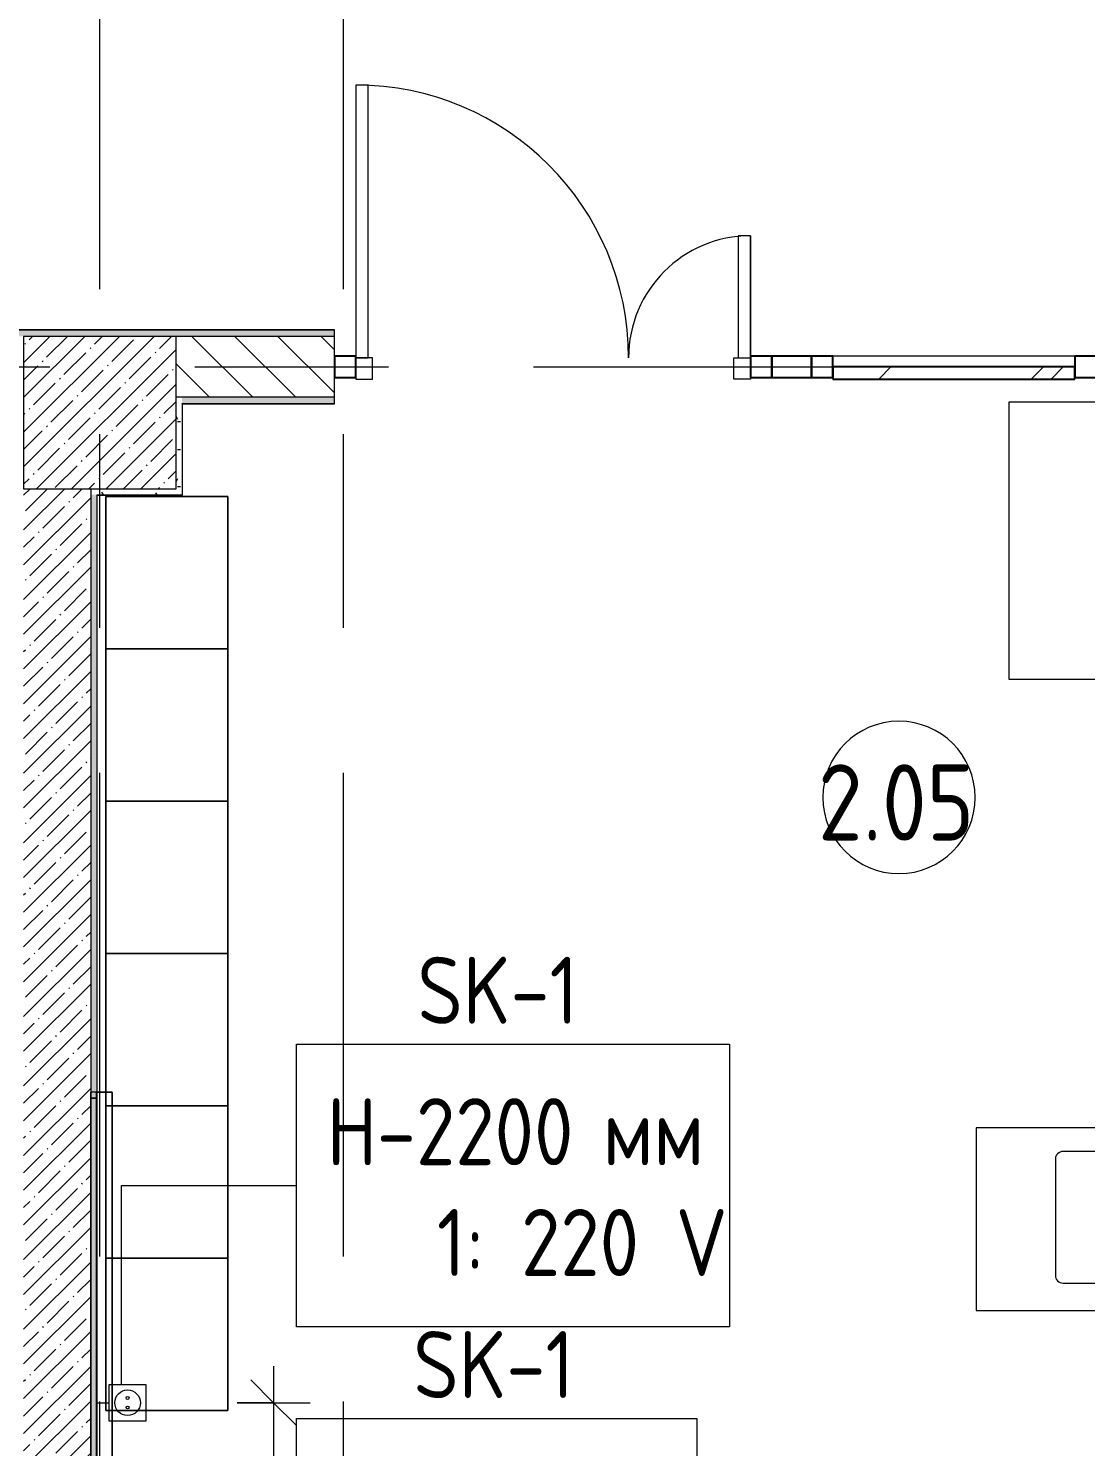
# Model space of a CAD drawing. Header units: millimetres. Extents: x 35147 to 231677, y -8553 to 29000.
# Drawn here: x 47425 to 50895, y 4256 to 8911 of the extents above; entities that cross this region are included whole.
import ezdxf

# ---------------------------------------------------------------- set-up
doc = ezdxf.new("R2010")
doc.units = ezdxf.units.MM
doc.linetypes.add('Осевая', pattern=[3175, 635, -476.25, 1587.5, -476.25])
for name, color, linetype, lineweight in [('A-ANNO-DIMS', 7, 'Continuous', 9), ('A-ANNO-DIMS-100', 7, 'Continuous', 9), ('A-AREA-IDEN', 7, 'Continuous', 9), ('A-DETL-GENF', 7, 'Continuous', 9), ('A-DOOR', 7, 'Continuous', 9), ('A-GLAZ-CURT', 7, 'Continuous', 9), ('A-GLAZ-CURT-1', 7, 'Continuous', 25), ('A-GLAZ-CWMG', 7, 'Continuous', 9), ('A-GLAZ-CWMG-1', 7, 'Continuous', 25), ('A-WALL', 7, 'Continuous', 9), ('E-ELEC-FIXT-IDEN', 7, 'Continuous', 9), ('I-FURN', 7, 'Continuous', 9), ('I-WALL', 7, 'Continuous', 9), ('S-COLS', 7, 'Continuous', 9), ('Оси-2', 7, 'Осевая', 9), ('Электрические приборы', 7, 'Continuous', 9)]:
    doc.layers.add(name, color=color, linetype=linetype, lineweight=lineweight)
for name, color, linetype, lineweight, true_color in [('A-WALL-1', 7, 'Continuous', 9, 0x3c3c3c), ('A-WALL-FNSH-1', 7, 'Continuous', 9, 0x3c3c3c), ('I-FURN-1', 7, 'Continuous', 9, 0xf0f0f0), ('Оси розеток', 7, 'Continuous', 9, 0xff1e23)]:
    doc.layers.add(name, color=color, linetype=linetype, lineweight=lineweight, true_color=true_color)
doc.styles.add('GOST Common', font='GOST_Common.ttf', dxfattribs={"width": 0.9, "height": 220})
doc.styles.add('GOST Common_1', font='GOST_Common.ttf', dxfattribs={"width": 0.9, "height": 250})
doc.styles.add('ISOCPEUR', font='isocpeur.ttf', dxfattribs={"width": 0.9, "height": 250})
doc.dimstyles.new('ISO-2_5_0_9К_БОЛЬШОЙ', dxfattribs={"dimscale": 304.8, "dimtxt": 248.995294, "dimasz": 0.492126, "dimexe": 0.393701, "dimexo": 0.984252, "dimgap": 0, "dimtad": 1, "dimdec": 0, "dimrnd": 10, "dimzin": 0, "dimdsep": 46, "dimtxsty": 'ISOCPEUR', "dimblk1": 'OBLIQUE', "dimblk2": 'OBLIQUE', "dimsah": 1, "dimcen": 0.09, "dimdle": 0.393701, "dimazin": 0, "dimtfac": 1, "dimtdec": 4, "dimtix": 1, "dimtmove": 0, "dimatfit": 3, "dimfxl": 1, "dimtvp": 1, "dimtolj": 1, "dimtzin": 0, "dimarcsym": 2})
pattern_1 = [(0, (0, 0), (121.92, 30.48), [10.058, -81.382, 10.058, -81.382, -487.68]), (0, (0, 0), (121.92, 30.48), [-182.88, 10.058, -172.822, 10.058, -81.382, -213.36]), (0, (0, 0), (121.92, 30.48), [-457.2, 10.058, -50.902, 10.058, -142.342]), (120, (45.72, 15.24), (-87.356454, 90.345817), [10.058, -81.382, 10.058, -81.382, -487.68]), (120, (45.72, 15.24), (-87.356454, 90.345817), [-182.88, 10.058, -172.822, 10.058, -81.382, -213.36]), (120, (45.72, 15.24), (-87.356454, 90.345817), [-457.2, 10.058, -50.902, 10.058, -142.342]), (240, (60.96, 76.2), (-34.563546, -120.825817), [10.058, -81.382, 10.058, -81.382, -487.68]), (240, (60.96, 76.2), (-34.563546, -120.825817), [-182.88, 10.058, -172.822, 10.058, -81.382, -213.36]), (240, (60.96, 76.2), (-34.563546, -120.825817), [-457.2, 10.058, -50.902, 10.058, -142.342])]

# ---------------------------------------------------------------- blocks, each defined once
blk = doc.blocks.new('BSC_Колонна _Прямоугольная - 500х500-V2-План размещения напольных электротехнических лючков и розеток 2 этажа в осях 12-23')
at = {"layer": 'S-COLS'}
h = blk.add_hatch(dxfattribs=at)
h.set_pattern_fill('FP_3', color=256, style=0, pattern_type=2)
h.set_pattern_definition([(45, (-47660, -7650), (-57.02463, 57.02463), []), (45, (-47602.975, -7650), (-57.02463, 57.02463), [100.806, -20.161, 3.353, -16.808])])
h.paths.add_polyline_path([(-250, -250), (250, -250), (250, 250), (-250, 250)])
for p, q in [((250, 250), (-250, 250)), ((-250, 250), (-250, -250)), ((250, -250), (250, 250)), ((-250, -250), (250, -250))]:
    blk.add_line(p, q, dxfattribs=at)
blk = doc.blocks.new('Стол базовый прямоугольный - 1_290-V83-План размещения напольных электротехнических лючков и розеток 2 этажа в осях 12-23')
at = {"layer": 'I-FURN-1'}
for p, q in [((-330, 455), (-617.5, 455)), ((-617.5, 455), (-617.5, -455)), ((617.5, -455), (617.5, 450.5)), ((-617.5, -455), (617.5, -455))]:
    blk.add_line(p, q, dxfattribs=at)
blk = doc.blocks.new('Стол базовый прямоугольный - 1_7а-25476368-План размещения напольных электротехнических лючков и розеток 2 этажа в осях 12-23')
at = {"layer": 'I-FURN-1'}
for p, q in [((250, 300), (-250, 300)), ((-250, 300), (-250, -300)), ((250, -300), (250, 300)), ((-250, -300), (250, -300))]:
    blk.add_line(p, q, dxfattribs=at)
blk = doc.blocks.new('Стул Breuer - 1_9а-V103-План размещения напольных электротехнических лючков и розеток 2 этажа в осях 12-23')
at = {"layer": 'I-FURN-1'}
for p, q in [((190.5, 241.3), (-190.5, 241.3)), ((-215.9, 215.9), (-215.9, 1)), ((215.9, 1), (215.9, 215.9)), ((-215.9, 1), (-215.9, -127)), ((215.9, -127), (215.9, 1)), ((-215.9, -176.2), (-215.9, -200.8)), ((203.2, -163.5), (-203.2, -163.5)), ((-190.5, -152.4), (190.5, -152.4)), ((215.9, -200.8), (215.9, -176.2)), ((-203.2, -213.5), (203.2, -213.5))]:
    blk.add_line(p, q, dxfattribs=at)
for centre, radius, start, end in [((-190.5, 215.9), 25.4, 90, 180), ((190.5, 215.9), 25.4, 60, 90), ((190.5, 215.9), 25.4, 45, 60), ((190.5, 215.9), 25.4, 0, 45), ((-190.5, -127), 25.4, 180, 270), ((190.5, -127), 25.4, 270, 360), ((-203.2, -176.2), 12.7, 90, 180), ((203.2, -176.2), 12.7, 360, 90), ((-203.5, -230.6), 15.1, 360, 180), ((-203.5, -230.6), 15.1, 180, 360), ((-203.2, -200.8), 12.7, 180, 270), ((203.7, -230.6), 15.1, 360, 180), ((203.7, -230.6), 15.1, 180, 360), ((203.2, -200.8), 12.7, 270, 360)]:
    blk.add_arc(centre, radius, start, end, dxfattribs=at)
blk = doc.blocks.new('Зеркало обычное - Доска-32858947-План размещения напольных электротехнических лючков и розеток 2 этажа в осях 12-23')
at = {"layer": 'I-FURN'}
h = blk.add_hatch(dxfattribs=at)
h.set_pattern_fill('FP_59', color=256, style=0, pattern_type=2)
h.set_pattern_definition([(45, (50, 50), (-199.9995, 0), [141.421, -141.421]), (45, (100, 50), (-199.9995, 0), [70.711, -212.132]), (45, (50, 100), (-199.9995, 0), [70.711, -212.132])])
h.paths.add_polyline_path([(-2005, 40), (2005, 40), (2005, 60), (-2005, 60)])
at = {"layer": 'I-FURN-1'}
for p, q in [((2025, 60), (-2025, 60)), ((-2025, 60), (-2025, 40)), ((2005, 60), (-2005, 60)), ((-2005, 60), (-2005, 40)), ((2005, 60), (-2005, 60)), ((-2005, 40), (-2005, 60)), ((2005, 40), (2005, 60)), ((2005, 60), (2005, 40)), ((2025, 40), (2025, 60)), ((-2025, 40), (2025, 40)), ((-2005, 40), (2005, 40)), ((-2005, 40), (2005, 40))]:
    blk.add_line(p, q, dxfattribs=at)
blk = doc.blocks.new('Блок Розеток и Выключателей - Блок Розеток и Выключателей_SK1-27362739-План размещения напольных электротехнических лючков и розеток 2 этажа в осях 12-23')
at = {"layer": 'A-DETL-GENF'}
for p, q in [((-60, -40), (60, -40)), ((-60, -160), (-60, -40)), ((60, -40), (60, -160)), ((60, -160), (-60, -160))]:
    blk.add_line(p, q, dxfattribs=at)
for centre, radius in [((0, -100), 42), ((-15.6, -100), 4.8), ((15.6, -100), 4.8)]:
    blk.add_circle(centre, radius, dxfattribs=at)
at = {"layer": 'Оси розеток'}
blk.add_line((0, 0), (0, -40), dxfattribs=at)
blk = doc.blocks.new('1_113 тумба - 1_113 тумба-V191-План размещения напольных электротехнических лючков и розеток 2 этажа в осях 12-23')
at = {"layer": 'I-FURN-1'}
for p, q in [((-400, 1500), (0, 1500)), ((-400, 0), (-400, 1500)), ((0, 1500), (-400, 1500)), ((-400, 1500), (-400, 1000)), ((-400, 1000), (-400, 1500)), ((-400, 1500), (0, 1500)), ((0, 1500), (0, 0)), ((0, 1000), (0, 1500)), ((0, 1500), (0, 1000)), ((0, 1000), (-400, 1000)), ((-400, 1000), (-400, 500)), ((-400, 500), (-400, 1000)), ((-400, 1000), (0, 1000)), ((-400, 1000), (0, 1000)), ((0, 1000), (-400, 1000)), ((0, 500), (0, 1000)), ((0, 1000), (0, 500)), ((-400, 500), (0, 500)), ((0, 500), (-400, 500)), ((0, 500), (-400, 500)), ((-400, 500), (-400, 0)), ((-400, 0), (-400, 500)), ((-400, 500), (0, 500)), ((0, 0), (0, 500)), ((0, 500), (0, 0)), ((0, 0), (-400, 0)), ((-400, 0), (0, 0)), ((0, 0), (-400, 0))]:
    blk.add_line(p, q, dxfattribs=at)
blk = doc.blocks.new('1_113 тумба - 1_113 тумба-V192-План размещения напольных электротехнических лючков и розеток 2 этажа в осях 12-23')
at = {"layer": 'I-FURN-1'}
for p, q in [((-400, 1500), (0, 1500)), ((-400, 1045), (-400, 1500)), ((0, 1500), (-400, 1500)), ((-400, 1500), (-400, 1000)), ((-400, 1045), (-400, 1500)), ((-400, 1500), (0, 1500)), ((0, 1500), (0, 0)), ((0, 1000), (0, 1500)), ((0, 1500), (0, 1000)), ((-400, 0), (-400, 1045)), ((-400, 1000), (-400, 1045)), ((0, 1000), (-400, 1000)), ((-400, 1000), (-400, 500)), ((-400, 500), (-400, 1000)), ((-400, 1000), (-380.1, 1000)), ((-400, 1000), (0, 1000)), ((-380.1, 1000), (-400, 1000)), ((-380.1, 1000), (0, 1000)), ((0, 1000), (-380.1, 1000)), ((0, 500), (0, 1000)), ((0, 1000), (0, 500)), ((-400, 500), (0, 500)), ((-380.1, 500), (-400, 500)), ((0, 500), (-400, 500)), ((-400, 500), (-400, 0)), ((-400, 0), (-400, 500)), ((-400, 500), (-380.1, 500)), ((0, 500), (-380.1, 500)), ((-380.1, 500), (0, 500)), ((0, 0), (0, 500)), ((0, 500), (0, 0)), ((-380.1, 0), (-400, 0)), ((-400, 0), (0, 0)), ((-380.1, 0), (-400, 0)), ((0, 0), (-380.1, 0)), ((0, 0), (-380.1, 0))]:
    blk.add_line(p, q, dxfattribs=at)
blk = doc.blocks.new('Прямоугольный импост - 50 x 70 мм-31700031-План размещения напольных электротехнических лючков и розеток 2 этажа в осях 12-23')
at = {"layer": 'A-GLAZ-CWMG-1'}
for p, q in [((-70, 35), (0, 35)), ((-70, -35), (-70, 35)), ((0, 35), (0, -35)), ((0, -35), (-70, -35))]:
    blk.add_line(p, q, dxfattribs=at)
blk = doc.blocks.new('Дверь_Витражная_остекление_ - ДВН_ДАО_Главный вход_1200 в свету-31742133-План размещения напольных электротехнических лючков и розеток 2 этажа в осях 12-23')
at = {"layer": 'A-DETL-GENF'}
for p, q in [((-607.5, 925), (-647.5, 925)), ((-647.5, 925), (-647.5, 35)), ((-607.5, 30), (-607.5, 925)), ((647.5, 430), (607.5, 430)), ((607.5, 430), (607.5, 30)), ((647.5, 35), (647.5, 430)), ((-647.5, 30), (-607.5, 30)), ((-592.5, 30), (-647.5, 30)), ((-592.5, -40), (-592.5, 30)), ((592.5, -40), (592.5, 30)), ((592.5, 30), (647.5, 30)), ((607.5, 30), (647.5, 30)), ((-647.5, -35), (-647.5, -40)), ((-647.5, -40), (-592.5, -40)), ((647.5, -40), (592.5, -40)), ((647.5, -35), (647.5, -40))]:
    blk.add_line(p, q, dxfattribs=at)
at = {"layer": 'A-DOOR'}
for p, q in [((-647.5, 925), (-647.5, 35)), ((647.5, 430), (647.5, 35))]:
    blk.add_line(p, q, dxfattribs=at)
for centre, radius, start, end in [((-647.5, 30), 895, 360, 90), ((647.5, 30), 400, 90, 180)]:
    blk.add_arc(centre, radius, start, end, dxfattribs=at)
blk = doc.blocks.new('Системная панель - Стемалит - 40мм-32257327-План размещения напольных электротехнических лючков и розеток 2 этажа в осях 12-23')
at = {"layer": 'A-GLAZ-CURT-1'}
for p, q in [((65, 35), (-65, 35)), ((-65, 35), (-65, -35)), ((65, -35), (65, 35)), ((-65, -35), (65, -35))]:
    blk.add_line(p, q, dxfattribs=at)
blk = doc.blocks.new('Прямоугольный импост - 50 x 70 мм-31687886-План размещения напольных электротехнических лючков и розеток 2 этажа в осях 12-23')
at = {"layer": 'A-GLAZ-CWMG-1'}
for p, q in [((-35, 35), (35, 35)), ((-35, -35), (-35, 35)), ((35, 35), (35, -35)), ((35, -35), (-35, -35))]:
    blk.add_line(p, q, dxfattribs=at)
blk = doc.blocks.new('Прямоугольный импост - 50 x 70 мм-31701779-План размещения напольных электротехнических лючков и розеток 2 этажа в осях 12-23')
at = {"layer": 'A-GLAZ-CWMG-1'}
for p, q in [((0, 35), (-70, 35)), ((-70, 35), (-70, -35)), ((0, -35), (0, 35)), ((-70, -35), (0, -35))]:
    blk.add_line(p, q, dxfattribs=at)
blk = doc.blocks.new('Системная панель - Стекло - 40мм-V235-План размещения напольных электротехнических лючков и розеток 2 этажа в осях 12-23')
at = {"layer": 'A-GLAZ-CURT'}
h = blk.add_hatch(dxfattribs=at)
h.set_pattern_fill('FP_62', color=256, style=0, pattern_type=2)
h.set_pattern_definition([(45, (-50562.5, -7700), (-282.8427, 282.8427), [200, -600]), (45, (-50762.5, -7800), (-282.8427, 282.8427), [600, -200]), (45, (-50362.5, -7900), (-282.8427, 282.8427), [200, -600])])
h.paths.add_polyline_path([(397.5, -40), (397.5, 0), (-397.5, 0), (-397.5, -40)])
at = {"layer": 'A-GLAZ-CURT-1'}
for p, q in [((397.5, 0), (-397.5, 0)), ((-397.5, 0), (-397.5, -40)), ((397.5, -40), (397.5, 0)), ((-397.5, -40), (397.5, -40))]:
    blk.add_line(p, q, dxfattribs=at)
blk = doc.blocks.new('Прямоугольный импост - 50 x 70 мм-31702100-План размещения напольных электротехнических лючков и розеток 2 этажа в осях 12-23')
at = {"layer": 'A-GLAZ-CWMG-1'}
for p, q in [((-35, 35), (35, 35)), ((-35, -35), (-35, 35)), ((35, 35), (35, -35)), ((35, -35), (-35, -35))]:
    blk.add_line(p, q, dxfattribs=at)
blk = doc.blocks.new('Прямоугольный импост - 50 x 70 мм-31720914-План размещения напольных электротехнических лючков и розеток 2 этажа в осях 12-23')
at = {"layer": 'A-GLAZ-CWMG'}
blk.add_line((41991, 7835), (41196, 7835), dxfattribs=at)
blk = doc.blocks.new('Марка_Помещения - Номер-25198446-План размещения напольных электротехнических лючков и розеток 2 этажа в осях 12-23')
at = {"layer": 'A-AREA-IDEN'}
for start, end in [(360, 180), (180, 360)]:
    blk.add_arc((0, 0), 2.5, start, end, dxfattribs=at)
blk = doc.blocks.new('DIMBLOCK36-План размещения напольных электротехнических лючков и розеток 2 этажа в осях 12-23')
at = {"layer": 'A-ANNO-DIMS-100'}
for p, q in [((48230.2, 4520), (48230.2, 1470.4)), ((48111, 4400), (48350.2, 4400)), ((48230.2, 4400), (48111, 4400)), ((48110, 1470.4), (48350.2, 1470.4)), ((48230.2, 1470.4), (48110, 1470.4))]:
    blk.add_line(p, q, dxfattribs=at)
at = {"layer": 'A-ANNO-DIMS-100', "lineweight": 20}
for p, q in [((48230.2, 4400), (48155.2, 4475)), ((48230.2, 4400), (48305.2, 4325)), ((48230.2, 1470.4), (48155.2, 1545.4)), ((48230.2, 1470.4), (48305.2, 1395.4))]:
    blk.add_line(p, q, dxfattribs=at)
at = {"layer": 'A-ANNO-DIMS-100', "color": 0, "insert": (47903.6, 2619.2), "char_height": 250, "width": 758.478, "attachment_point": 1, "rotation": 90, "line_spacing_factor": 1.149209, "style": 'ISOCPEUR'}
blk.add_mtext('2930', dxfattribs=at)
blk = doc.blocks.new('_Oblique')
at = {"color": 0, "linetype": 'ByBlock', "lineweight": -2}
blk.add_line((-0.5, -0.5), (0.5, 0.5), dxfattribs=at)

msp = doc.modelspace()

# ---------------------------------------------------------------- hatches: boundary and pattern name
at = {"layer": 'I-WALL'}
h = msp.add_hatch(dxfattribs=at)
h.set_pattern_fill('FP_58', color=256, style=0, pattern_type=2)
h.set_pattern_definition(pattern_1)
h.paths.add_polyline_path([(74750, 7900), (74750, 7920), (73705, 7920), (73705, 7908), (73760, 7908), (73760, 7900), (74669.4, 7900)])
h.paths.add_polyline_path([(71765, 7900), (72250, 7900), (72250, 7908), (72305, 7908), (72305, 7920), (71735, 7920), (71735, 7908), (71765, 7908), (71765, 7901.7)])
h.paths.add_polyline_path([(70302.2, 7900), (70605, 7900), (70605, 7908), (70635, 7908), (70635, 7920), (69360.5, 7920), (69360.5, 7908), (69390.5, 7908), (69390.5, 7900)])
h.paths.add_polyline_path([(68230.5, 7900), (68230.5, 7908), (68260.5, 7908), (68260.5, 7920), (67055, 7920), (67055, 7908), (67085, 7908), (67085, 7900), (67390.8, 7900)])
h.paths.add_polyline_path([(65925, 7900), (65925, 7908), (65955, 7908), (65955, 7920), (59931, 7920), (59931, 7900), (65910, 7900)])
h.paths.add_polyline_path([(57431, 7900), (57431, 7920), (50930, 7920), (50930, 7900), (56910, 7900)])
h.paths.add_polyline_path([(48430, 7900), (48430, 7920), (42061, 7920), (42061, 7900), (47910, 7900)])
h.paths.add_polyline_path([(39561, 7900), (39561, 7920), (38742.7, 7920), (38742.7, 7900), (39040, 7900)])
h = msp.add_hatch(dxfattribs=at)
h.set_pattern_fill('FP_19', color=256, style=0, pattern_type=2)
h.set_pattern_definition([(135, (0, 0), (-70.71068, -70.71068), [])])
h.paths.add_polyline_path([(51890, 7700), (51900, 7700), (51900, 7900), (50930, 7900), (50930, 7700)])
h.paths.add_polyline_path([(48430, 7700), (48430, 7900), (47910, 7900), (47910, 7700), (47930, 7700)])
h = msp.add_hatch(dxfattribs=at)
h.set_pattern_fill('FP_58', color=256, style=0, pattern_type=2)
h.set_pattern_definition(pattern_1)
h.paths.add_polyline_path([(47930, 7380), (47930, 7700), (47910, 7700), (47910, 7380)])
h = msp.add_hatch(dxfattribs=at)
h.set_pattern_fill('FP_58', color=256, style=0, pattern_type=2)
h.set_pattern_definition(pattern_1)
h.paths.add_polyline_path([(51890, 7680), (51890, 7700), (50930, 7700), (50930, 7680)])
h.paths.add_polyline_path([(48430, 7680), (48430, 7700), (47930, 7700), (47930, 7680)])
h = msp.add_hatch(dxfattribs=at)
h.set_pattern_fill('FP_17', color=256, style=0, pattern_type=2)
h.set_pattern_definition([(45, (0, 0), (-57.02463, 57.02463), []), (45, (57.025, 0), (-57.02463, 57.02463), [100.806, -20.161, 3.353, -16.808])])
h.paths.add_polyline_path([(47511, 400), (47630, 400), (47630, 7400), (47410, 7400), (47410, 400), (47509, 400)])
h = msp.add_hatch(dxfattribs=at)
h.set_pattern_fill('FP_58', color=256, style=0, pattern_type=2)
h.set_pattern_definition(pattern_1)
h.paths.add_polyline_path([(47910, 7380), (47910, 7400), (47630, 7400), (47630, 7380), (47650, 7380)])
h = msp.add_hatch(dxfattribs=at)
h.set_pattern_fill('FP_58', color=256, style=0, pattern_type=2)
h.set_pattern_definition(pattern_1)
h.paths.add_polyline_path([(47630, 805), (47650, 805), (47650, 7380), (47630, 7380), (47630, 869.5)])

# ---------------------------------------------------------------- linework, layer by layer
at = {"layer": 'A-WALL'}
for p, q in [((48430, 7920), (42061, 7920)), ((48430, 7700), (47910, 7700)), ((47931, 7679), (47930, 7679)), ((47630, 7400), (47630, 755)), ((47650, 7380), (47650, 7247.5))]:
    msp.add_line(p, q, dxfattribs=at)
at = {"layer": 'A-WALL-1'}
for p, q in [((48430, 7680), (48430, 7920)), ((48430, 7900), (47910, 7900)), ((47930, 7679), (47930, 7680)), ((47930, 7680), (48430, 7680)), ((47650, 7380), (47930, 7380))]:
    msp.add_line(p, q, dxfattribs=at)
at = {"layer": 'A-WALL-FNSH-1'}
for p, q in [((48430, 7921), (42061, 7921)), ((48430, 7920), (48430, 7921)), ((47930, 7679), (47930, 7380)), ((47931, 7679), (48430, 7679)), ((47931, 7379), (47931, 7679)), ((48430, 7679), (48430, 7680)), ((47651, 7379), (47931, 7379)), ((47651, 801), (47651, 7379)), ((47650, 7247.5), (47650, 800))]:
    msp.add_line(p, q, dxfattribs=at)
at = {"layer": 'E-ELEC-FIXT-IDEN'}
for p, q in [((47731, 5113.3), (48305.4, 5113.3)), ((47731, 4460), (47731, 5113.3))]:
    msp.add_line(p, q, dxfattribs=at)
at = {"layer": 'E-ELEC-FIXT-IDEN', "flags": 128}
for points in [[(48305.4, 5577.3), (49725.8, 5577.3), (49725.8, 4649.3), (48305.4, 4649.3)], [(48305.4, 4348.8), (49618.7, 4348.8), (49618.7, 3057.8), (48305.4, 3057.8)]]:
    msp.add_lwpolyline(points, close=True, dxfattribs=at)
at = {"layer": 'I-FURN-1'}
for p, q in [((47680, 5419.5), (47650, 5419.5)), ((47650, 5419.5), (47680, 5419.5)), ((47699.9, 5419.5), (47680, 5419.5)), ((47680, 5419.5), (47699.9, 5419.5)), ((47699.9, 4374.5), (47699.9, 5419.5)), ((47699.9, 5419.5), (47699.9, 4374.5)), ((47699.9, 1369.5), (47699.9, 4374.5)), ((47699.9, 4374.5), (47699.9, 1369.5))]:
    msp.add_line(p, q, dxfattribs=at)
at = {"layer": 'Оси-2'}
for p, q in [((47660, 593.7), (47660, 24898.1)), ((48460, 593.7), (48460, 24898.1)), ((38446.8, 7800), (82200, 7800))]:
    msp.add_line(p, q, dxfattribs=at)

# ---------------------------------------------------------------- block references
at = {"layer": 'A-AREA-IDEN', "xscale": 99.99999999999993, "yscale": 99.99999999999993, "zscale": 99.99999999999993}
msp.add_blockref('Марка_Помещения - Номер-25198446-План размещения напольных электротехнических лючков и розеток 2 этажа в осях 12-23', (50282.5, 6386.8), dxfattribs=at)
at = {"layer": 'A-DOOR'}
msp.add_blockref('Дверь_Витражная_остекление_ - ДВН_ДАО_Главный вход_1200 в свету-31742133-План размещения напольных электротехнических лючков и розеток 2 этажа в осях 12-23', (49147.5, 7800), dxfattribs=at)
at = {"layer": 'A-GLAZ-CURT'}
for name, p in [('Системная панель - Стемалит - 40мм-32257327-План размещения напольных электротехнических лючков и розеток 2 этажа в осях 12-23', (49930, 7800)), ('Системная панель - Стекло - 40мм-V235-План размещения напольных электротехнических лючков и розеток 2 этажа в осях 12-23', (50462.5, 7800))]:
    msp.add_blockref(name, p, dxfattribs=at)
at = {"layer": 'A-GLAZ-CWMG', "rotation": 180}
msp.add_blockref('Прямоугольный импост - 50 x 70 мм-31701779-План размещения напольных электротехнических лючков и розеток 2 этажа в осях 12-23', (48430, 7800), dxfattribs=at)
at = {"layer": 'A-GLAZ-CWMG', "extrusion": (0, 0, -1), "rotation": 180}
for name, p in [('Прямоугольный импост - 50 x 70 мм-31687886-План размещения напольных электротехнических лючков и розеток 2 этажа в осях 12-23', (-49830, 7800)), ('Прямоугольный импост - 50 x 70 мм-31702100-План размещения напольных электротехнических лючков и розеток 2 этажа в осях 12-23', (-50030, 7800)), ('Прямоугольный импост - 50 x 70 мм-31700031-План размещения напольных электротехнических лючков и розеток 2 этажа в осях 12-23', (-50930, 7800))]:
    msp.add_blockref(name, p, dxfattribs=at)
at = {"layer": 'A-GLAZ-CWMG'}
msp.add_blockref('Прямоугольный импост - 50 x 70 мм-31720914-План размещения напольных электротехнических лючков и розеток 2 этажа в осях 12-23', (8869, 0), dxfattribs=at)
at = {"layer": 'I-FURN-1'}
for name, p in [('Стол базовый прямоугольный - 1_290-V83-План размещения напольных электротехнических лючков и розеток 2 этажа в осях 12-23', (51260, 7229.5)), ('1_113 тумба - 1_113 тумба-V191-План размещения напольных электротехнических лючков и розеток 2 этажа в осях 12-23', (48080, 5874.5)), ('1_113 тумба - 1_113 тумба-V192-План размещения напольных электротехнических лючков и розеток 2 этажа в осях 12-23', (48080, 4374.5)), ('Стол базовый прямоугольный - 1_7а-25476368-План размещения напольных электротехнических лючков и розеток 2 этажа в осях 12-23', (50785.9, 5002.5))]:
    msp.add_blockref(name, p, dxfattribs=at)
for name, p, rotation in [('Зеркало обычное - Доска-32858947-План размещения напольных электротехнических лючков и розеток 2 этажа в осях 12-23', (47689.4, 3394.5), 89.9999999999998), ('Стул Breuer - 1_9а-V103-План размещения напольных электротехнических лючков и розеток 2 этажа в осях 12-23', (51036.9, 5008.8), 89.99999999999959)]:
    msp.add_blockref(name, p, dxfattribs=dict(at, rotation=rotation))
at = {"layer": 'S-COLS'}
msp.add_blockref('BSC_Колонна _Прямоугольная - 500х500-V2-План размещения напольных электротехнических лючков и розеток 2 этажа в осях 12-23', (47660, 7650), dxfattribs=at)
at = {"layer": 'Электрические приборы', "rotation": 89.9999999999999}
msp.add_blockref('Блок Розеток и Выключателей - Блок Розеток и Выключателей_SK1-27362739-План размещения напольных электротехнических лючков и розеток 2 этажа в осях 12-23', (47651, 4400), dxfattribs=at)

# ---------------------------------------------------------------- texts
at = {"layer": 'A-AREA-IDEN', "insert": (50016.7, 6495.3), "char_height": 250, "width": 663.797, "attachment_point": 1, "style": 'GOST Common_1'}
msp.add_mtext('2.05', dxfattribs=at)
at = {"layer": 'E-ELEC-FIXT-IDEN', "char_height": 220, "attachment_point": 1, "style": 'GOST Common'}
for s, insert, width in [('SK-1', (48702, 5863.7), 656.582), ('H-2200 ', (48405.4, 5399.7), 1096.708), ('мм', (49310.3, 5399.7), 375.19), ('   1: 220 V', (48405.4, 5035.9), 1291.519), ('SK-1', (48688.5, 4635.2), 656.582)]:
    msp.add_mtext(s, dxfattribs=dict(at, insert=insert, width=width))

# ---------------------------------------------------------------- dimensions: what is measured, and where the dimension line sits
at = {"layer": 'A-ANNO-DIMS'}
dim = msp.add_linear_dim(base=(48230.2, 1470.4), p1=(47811, 4400), p2=(47810, 1470.4), angle=90, dimstyle='ISO-2_5_0_9К_БОЛЬШОЙ', override={"dimpost": '<>', "dimfxl": 2929.57932}, dxfattribs=at)
dim.commit()
dim.dimension.update_dxf_attribs({"geometry": 'DIMBLOCK36-План размещения напольных электротехнических лючков и розеток 2 этажа в осях 12-23', "text_midpoint": (48105.2, 2935.2)})

doc.saveas('drawing.dxf')
